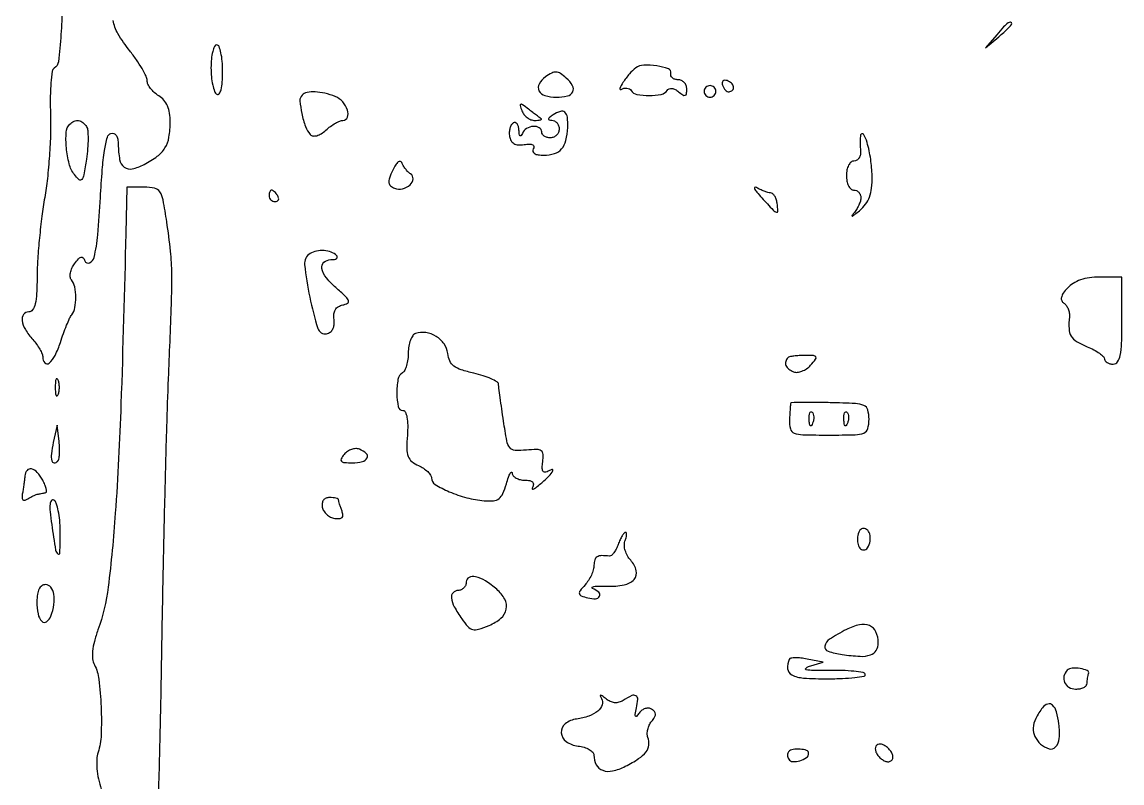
# Model space of a CAD drawing. Extents: x 0 to 5034, y 0 to 2560.
# Drawn here: x 4844.4 to 5034, y 1352.8 to 1484 of the extents above; entities that cross this region are included whole.
import ezdxf

# ---------------------------------------------------------------- set-up
doc = ezdxf.new("R2010")
doc.units = 0

msp = doc.modelspace()

# ---------------------------------------------------------------- linework, layer by layer
for points in [[(4851.342958, 1486.419446, -0.015952), (4851.147977, 1481.799995, -0.010047), (4850.704934, 1477.109627, -0.229651), (4850.000556, 1476.000344, 0.223224), (4849.643648, 1475.453172, 0.013538), (4849.419808, 1473.456751, 0.018128), (4849.300012, 1470.979848, 0.012251), (4849.335152, 1468.151923, -0.016593), (4849.347521, 1464.847306, -0.009789), (4849.154095, 1460.904491, -0.009788), (4848.806278, 1456.969959, -0.016507), (4848.341578, 1453.690381, 0.011624), (4847.855002, 1450.482224, 0.007678), (4847.438494, 1446.776237, 0.007728), (4847.144463, 1443.158959, 0.014826), (4847.039692, 1440.25, -0.010674), (4846.954813, 1437.186308, -0.044806), (4846.700614, 1435.363996, -0.092407), (4846.259236, 1434.355218, -0.248446), (4845.588484, 1434, 0.239616), (4844.704611, 1433.550618, 0.197026), (4844.448959, 1432.51043, 0.099766), (4845.0151, 1430.944643, 0.047472), (4846.301596, 1429.219234, -0.028011), (4846.951606, 1428.414694, -0.028802), (4847.501094, 1427.549746, -0.030065), (4847.886628, 1426.748072, -0.097343), (4848, 1426.171259, 0.189238), (4848.374674, 1425.216754, 0.400606), (4849.099898, 1425.172726, 0.102982), (4850.142018, 1426.50408, 0.036839), (4851.052771, 1428.75, -0.009007), (4851.569005, 1430.259011, -0.010084), (4852.12126, 1431.692188, -0.009459), (4852.638146, 1432.891637, -0.051788), (4852.994016, 1433.5, 0.110645), (4853.537254, 1434.741793, 0.050022), (4853.701387, 1436.520332, 0.050052), (4853.509556, 1438.290339, 0.113914), (4852.946377, 1439.502835, -0.145119), (4852.744127, 1440.018986, -0.068591), (4852.781457, 1440.739886, -0.059303), (4853.036166, 1441.542849, -0.051479), (4853.481683, 1442.305837, -0.024403), (4854.143702, 1443.124216, -0.143352), (4854.60775, 1443.413259, -0.289333), (4854.968226, 1443.305305, -0.093867), (4855.262094, 1442.803003, 0.435457), (4856.066012, 1442.456228, 0.232767), (4856.841655, 1443.37849, 0.037959), (4857.496465, 1447.287081, 0.00965), (4857.951695, 1453.705317, -0.007197), (4858.267874, 1458.496022, -0.020267), (4858.672457, 1461.828242, -0.02214), (4859.148054, 1464.108483, -0.25581), (4859.75, 1464.753622, -0.17125), (4860.256414, 1464.743457, -0.158533), (4860.663596, 1464.418387, -0.100224), (4860.926715, 1463.765012, -0.044152), (4861.015313, 1462.833333, 0.044), (4861.260133, 1460.250498, 0.185377), (4862.058147, 1458.946095, 0.222991), (4863.411387, 1458.648649, 0.064123), (4865.478044, 1459.404231, 0.039527), (4867.745943, 1460.818496, 0.096141), (4869.073147, 1462.26476, 0.096633), (4869.759166, 1464.09769, 0.040207), (4869.984687, 1466.741526, 0.04135), (4869.867504, 1468.24222, 0.063981), (4869.49826, 1469.48699, 0.07285), (4868.873786, 1470.479509, 0.076525), (4868, 1471.232073, -0.044774), (4867.234857, 1471.811009, -0.045174), (4866.5875, 1472.515324, -0.049179), (4866.142356, 1473.233743, -0.114608), (4866, 1473.846642, 0.113803), (4865.827109, 1474.59641, 0.018484), (4865.11875, 1475.92373, 0.019561), (4864.148604, 1477.449674, 0.016109), (4863, 1479, -0.031909), (4860.957769, 1481.946666, -0.099683), (4860.149132, 1484.207091, -0.154117)], [(4867.858197, 1347.109375, 0.002156), (4868.223356, 1360.095943, 0.001962), (4868.489772, 1373.5, -0.001085), (4868.739988, 1387.307699, -0.000998), (4869.056477, 1401.50625, -0.000996), (4869.389209, 1414.16666, -0.003298), (4869.679859, 1422.5, 0.001133), (4870.18182, 1435.300416, 0.011978), (4870.249653, 1440.528302, 0.023343), (4870.023695, 1444.443018, 0.010807), (4869.383402, 1449.5, 0.008519), (4868.754813, 1453.284451, 0.098641), (4868.202235, 1454.674873, 0.198062), (4867.286436, 1455.307894, 0.053488), (4865.495787, 1455.5), (4862.5, 1455.5), (4862.315392, 1447.5, -0.002576), (4861.485991, 1418.120906, -0.009157), (4860.51293, 1399.312262, -0.013018), (4859.287431, 1386.590776, -0.056026), (4857.526718, 1379.20441, 0.021135), (4856.9011, 1377.207995, 0.03975), (4856.595512, 1375.547105, 0.050699), (4856.593913, 1374.200616, 0.098132), (4856.906511, 1373.174686, -0.094761), (4857.679427, 1370.697472, -0.017761), (4858.051258, 1365.937799, -0.019085), (4858.071906, 1361.114062, -0.069662), (4857.546455, 1358.106859, 0.066369), (4857.323185, 1356.876692, 0.032576), (4857.352096, 1355.282247, 0.030248), (4857.606853, 1353.522082, 0.028648), (4858.075069, 1351.772539, -0.01971)]]:
    msp.add_lwpolyline(points, format="xyb")
for points in [[(5012.404988, 1481.75), (5010.5, 1479.5), (5012.75, 1481.404988, 0.008332), (5013.612165, 1482.159969, 0.012381), (5014.339063, 1482.851732, 0.007508), (5014.918017, 1483.44834, 0.191119), (5015, 1483.654988, 0.372044), (5014.789444, 1483.898791, 0.197337), (5014.373826, 1483.795506, 0.048385), (5013.598996, 1483.102181, 0.010402)], [(4877, 1476.059017, 0.023552), (4877.07325, 1474.50479, 0.030444), (4877.29375, 1473.09415, 0.031293), (4877.612194, 1471.98041, 0.17067), (4878, 1471.5, 0.397171), (4878.407294, 1471.583647, 0.091154), (4878.729054, 1472.284665, 0.045191), (4878.937148, 1473.589239, 0.016966), (4879, 1475.440983, 0.020671), (4878.927728, 1477.188379, 0.033326), (4878.70625, 1478.660789, 0.036254), (4878.38867, 1479.731257, 0.312055), (4878, 1480, 0.293924), (4877.61304, 1479.751017, 0.044731), (4877.29375, 1478.842336, 0.038191), (4877.072405, 1477.56932, 0.023957)], [(4934.649862, 1474.490203, 0.10228), (4933.547835, 1473.268809, 0.260047), (4933.52315, 1472.11507, 0.203253), (4934.556974, 1471.27508, 0.070435), (4936.5, 1471, 0.055724), (4938.422756, 1471.214955, 0.219655), (4939.343873, 1471.922646, 0.262398), (4939.312332, 1472.974375, 0.073543), (4938.226419, 1474.290021, 0.035883), (4937.226117, 1475.06991, 0.134442), (4936.47764, 1475.320603, 0.135991), (4935.710851, 1475.153627, 0.037052)], [(4950.210721, 1476.034741, 0.054693), (4949.12977, 1475.018998, 0.027204), (4947.986584, 1473.523966, 0.058659), (4947.45777, 1472.511267, 0.712061), (4947.680902, 1472.324353, -0.074332), (4948.173551, 1472.527931, -0.087415), (4948.676729, 1472.562747, -0.099171), (4949.111709, 1472.42676, -0.129854), (4949.412664, 1472.141312, 0.21168), (4950.406851, 1471.461121, 0.047041), (4952.508208, 1471.274012, 0.047066), (4954.609659, 1471.483305, 0.208936), (4955.607265, 1472.173558, -0.164985), (4955.939511, 1472.447883, -0.122454), (4956.415556, 1472.505032, -0.089721), (4956.988985, 1472.325649, -0.052694), (4957.589028, 1471.926114, 0.025852), (4958.323484, 1471.378099, 0.228612), (4958.713024, 1471.323268, 0.285615), (4958.941649, 1471.592114, 0.037094), (4959, 1472.377555, 0.091307), (4958.885941, 1472.996941, 0.095788), (4958.559375, 1473.523407, 0.099536), (4958.072293, 1473.875699, 0.107348), (4957.5, 1474, -0.075866), (4956.945647, 1474.084601, -0.107905), (4956.514063, 1474.330487, -0.128682), (4956.273015, 1474.696806, -0.137022), (4956.25, 1475.125061, 0.381052), (4955.827928, 1475.880558, 0.045954), (4953.814993, 1476.376032, 0.04479), (4951.568623, 1476.510937, 0.155099)], [(4962, 1472, 0.099038), (4962.076342, 1471.618362, 0.097945), (4962.29375, 1471.29375, 0.097945), (4962.618362, 1471.076342, 0.099038), (4963, 1471, 0.099038), (4963.381638, 1471.076342, 0.097945), (4963.70625, 1471.29375, 0.097945), (4963.923658, 1471.618362, 0.099038), (4964, 1472, 0.099038), (4963.923658, 1472.381638, 0.097945), (4963.70625, 1472.70625, 0.097945), (4963.381638, 1472.923658, 0.099038), (4963, 1473, 0.099038), (4962.618362, 1472.923658, 0.097945), (4962.29375, 1472.70625, 0.097945), (4962.076342, 1472.381638, 0.099038)], [(4965.15, 1473.05, 0.053161), (4965.35683, 1472.596593, 0.062883), (4965.645469, 1472.224531, 0.073742), (4965.968009, 1471.985296, 0.149613), (4966.275, 1471.925, 0.175736), (4966.869758, 1472.213035, 0.239194), (4967.044314, 1472.772743, 0.167686), (4966.694791, 1473.413248, 0.104687), (4965.95, 1473.85, 0.089632), (4965.522225, 1473.911576, 0.189618), (4965.22, 1473.78, 0.189618), (4965.088424, 1473.477775, 0.089632)], [(4892.684875, 1471.351542, 0.221314), (4892.328638, 1470.374993, 0.030206), (4892.653462, 1468.169207, 0.034264), (4893.282995, 1465.938876, 0.099633), (4894.10548, 1464.573629, 0.173461), (4894.582249, 1464.321485, 0.103857), (4895.229122, 1464.362948, 0.074544), (4895.993967, 1464.704319, 0.041763), (4896.805112, 1465.323629, -0.026328), (4897.593804, 1465.965231, -0.027844), (4898.431413, 1466.507566, -0.028921), (4899.200504, 1466.889666, -0.101162), (4899.740257, 1467, 0.316489), (4900.502303, 1467.536052, 0.165674), (4900.522215, 1468.752125, 0.10178), (4899.701104, 1470.203499, 0.120451), (4898.415091, 1471.108718, 0.035446), (4896.623299, 1471.668341, 0.047414), (4894.937048, 1471.900997, 0.055919), (4893.548048, 1471.804486, 0.152236)], [(4930.584097, 1468.641444, 0.075796), (4930.941472, 1468.013948, 0.064713), (4931.487105, 1467.482174, 0.066826), (4932.130335, 1467.122517, 0.094374), (4932.773655, 1467, 0.016936), (4933.345341, 1467.01937, 0.043764), (4933.752782, 1467.083122, 0.128922), (4933.925102, 1467.177062, 0.479814), (4933.916667, 1467.282968, -0.010475), (4933.662934, 1467.463164, -0.001203), (4933.101609, 1467.881866, -0.001451), (4932.436469, 1468.383521, -0.001182), (4931.727108, 1468.924411, 0.007142), (4930.681375, 1469.702251, 0.220455), (4930.371158, 1469.762325, 0.43305), (4930.260868, 1469.565511, 0.014961)], [(4935.952254, 1467.94933, 0.019534), (4935.329562, 1467.520472, 0.180775), (4935.155742, 1467.249847, 0.409565), (4935.267095, 1467.073883, 0.054277), (4935.75, 1467.015313, -0.118755), (4936.226808, 1466.894248, -0.099323), (4936.632812, 1466.563873, -0.09112), (4936.905509, 1466.07407, -0.081749), (4937, 1465.5, -0.099038), (4936.885486, 1464.927543, -0.097945), (4936.559375, 1464.440625, -0.097945), (4936.072457, 1464.114514, -0.099038), (4935.5, 1464, -0.064853), (4934.926543, 1464.074694, -0.082425), (4934.440625, 1464.29375, -0.098894), (4934.115568, 1464.618646, -0.148195), (4934, 1465, 0.266094), (4933.579683, 1465.733868, 0.152487), (4932.555724, 1465.971334, 0.118456), (4931.378475, 1465.593481, 0.161605), (4930.662281, 1464.75, -0.062064), (4930.456346, 1464.379663, -0.453622), (4930.278058, 1464.364004, -0.170249), (4930.137859, 1464.640403, -0.022138), (4930.078947, 1465.309017, 0.051176), (4929.98302, 1465.961942, 0.106196), (4929.755604, 1466.421258, 0.174393), (4929.44053, 1466.616235, 0.192945), (4929.089067, 1466.555046, 0.126299), (4928.759385, 1466.212288, 0.060532), (4928.523504, 1465.64454, 0.054326), (4928.409286, 1464.955659, 0.051613), (4928.44293, 1464.246029, 0.091978), (4928.703288, 1463.495594, 0.136315), (4929.194148, 1463.007621, 0.113176), (4929.941304, 1462.787832, 0.051692), (4930.963174, 1462.831377, -0.03064), (4931.886486, 1462.909693, -0.116728), (4932.448255, 1462.790516, -0.266879), (4932.650049, 1462.500401, -0.161307), (4932.550294, 1462.081377, 0.197238), (4932.477807, 1461.643623, 0.205862), (4932.735461, 1461.291305, 0.100075), (4933.38132, 1461.067316, 0.033598), (4934.381966, 1461, 0.075623), (4936.194654, 1461.275738, 0.141117), (4937.424934, 1462.085827, 0.119938), (4938.159489, 1463.534128, 0.046758), (4938.468538, 1465.772607, 0.034755), (4938.422698, 1467.553476, 0.192945), (4937.992297, 1468.387471, 0.263878), (4937.210138, 1468.543723, 0.061384)], [(4855.54388, 1465.929001, -0.120696), (4855.76281, 1465.253332, -0.018979), (4855.812333, 1463.845425, -0.020145), (4855.739178, 1462.148282, -0.016373), (4855.528267, 1460.339933, -0.006278), (4855.082589, 1457.60271, -0.121633), (4854.738001, 1456.822793, -0.435062), (4854.270357, 1456.779666, -0.048434), (4853.457174, 1457.660932, -0.099246), (4852.562341, 1459.510529, -0.040486), (4852.082496, 1462.275559, -0.038522), (4852.045227, 1464.957508, -0.18256), (4852.666667, 1466.333333, -0.092213), (4853.413901, 1466.846182, -0.140208), (4854.188775, 1466.954576, -0.135982), (4854.920756, 1466.636502, -0.084448)], [(4988.955131, 1464.5, 0.033046), (4988.89578, 1463.996303, 0.012131), (4988.876455, 1463.279688, 0.011964), (4988.893148, 1462.493327, 0.014056), (4988.947704, 1461.75, -0.073718), (4988.917058, 1461.081293, -0.095878), (4988.687773, 1460.514062, -0.112639), (4988.299178, 1460.136381, -0.137564), (4987.812858, 1460, 0.180609), (4987.306575, 1459.810955, 0.093397), (4986.881286, 1459.273939, 0.071743), (4986.595615, 1458.467177, 0.04931), (4986.5, 1457.5, 0.048028), (4986.592117, 1456.543227, 0.068025), (4986.867188, 1455.734375, 0.088204), (4987.272647, 1455.189346, 0.191087), (4987.75, 1455, -0.103119), (4988.226977, 1454.900572, -0.098815), (4988.632812, 1454.618125, -0.096933), (4988.904757, 1454.196208, -0.095103), (4989, 1453.7, -0.073417), (4988.911441, 1453.100134, -0.0343), (4988.632812, 1452.363732, -0.03305), (4988.228419, 1451.617061, -0.039561), (4987.75, 1450.976534, 0.039767), (4987.46525, 1450.594972, 0.744315), (4987.528125, 1450.523006, 0.060007), (4987.934275, 1450.77027, 0.007227), (4988.75, 1451.431521, 0.056976), (4989.818005, 1452.552228, 0.07454), (4990.493952, 1453.793401, 0.062991), (4990.845836, 1455.337444, 0.028862), (4990.929715, 1457.404988, 0.032888), (4990.688919, 1460.30245, 0.030702), (4990.06857, 1463.212193, 0.080704), (4989.428593, 1464.598491, 0.671252)], [(4908.317119, 1458.41017, 0.021062), (4907.747194, 1457.04727, 0.114477), (4907.647269, 1456.258364, 0.194775), (4907.928901, 1455.72614, 0.083431), (4908.634336, 1455.310077, 0.149458), (4910.017791, 1455.21351, 0.127126), (4911.320898, 1455.891801, 0.191658), (4911.82495, 1456.911088, 0.275614), (4911.391585, 1457.791641, -0.051073), (4910.944273, 1458.151616, -0.033022), (4910.503091, 1458.649505, -0.033076), (4910.132527, 1459.19945, -0.052391), (4909.899944, 1459.717311, 0.282782), (4909.639554, 1459.937609, 0.213484), (4909.270012, 1459.835479, 0.080942), (4908.799695, 1459.298127, 0.029822)], [(4887, 1454, 0.105053), (4887.081062, 1453.618444, 0.099167), (4887.311086, 1453.29375, 0.09642), (4887.654762, 1453.076123, 0.093332), (4888.059017, 1453, 0.108972), (4888.413961, 1453.078288, 0.182303), (4888.6254, 1453.29375, 0.161196), (4888.656512, 1453.6179, 0.082592), (4888.5, 1454, 0.029505), (4888.231006, 1454.382774, 0.035638), (4887.933975, 1454.70625, 0.038439), (4887.65171, 1454.934461, 0.151918), (4887.440983, 1455, 0.210953), (4887.272352, 1454.92554, 0.081139), (4887.129539, 1454.70625, 0.061769), (4887.032345, 1454.382849, 0.042167)], [(4971.924314, 1453.66125, 0.003395), (4973.888187, 1451.534631, 0.122159), (4974.445157, 1451.173483, 0.533175), (4974.706046, 1451.370793, 0.022338), (4974.566187, 1452.75, 0.047903), (4974.401018, 1453.420694, 0.061267), (4974.119043, 1453.990436, 0.074433), (4973.769809, 1454.380248, 0.170302), (4973.404671, 1454.515313, -0.064639), (4972.955292, 1454.581403, -0.02178), (4972.325122, 1454.789309, -0.02125), (4971.640689, 1455.082501, -0.022806), (4971, 1455.426563, 0.221455), (4970.723153, 1455.455054, 0.458566), (4970.652767, 1455.277577, 0.051982), (4971.078631, 1454.636303, 0.01219)], [(4894.080146, 1444.049533, 0.287799), (4893.142416, 1442.141381, 0.024948), (4894.008872, 1436.543585, 0.024901), (4895.407573, 1431.139052, 0.383478), (4896.929976, 1430.235987, 0.113361), (4897.553536, 1430.516496, 0.111631), (4897.996364, 1431.042276, 0.094325), (4898.21798, 1431.786196, 0.060077), (4898.201157, 1432.69192, -0.06086), (4898.184938, 1433.645258, -0.109464), (4898.431759, 1434.383584, -0.122082), (4898.94295, 1434.896576, -0.087437), (4899.701157, 1435.19045, 0.071723), (4900.537074, 1435.484765, 0.370875), (4900.704375, 1435.905138, 0.121033), (4900.283567, 1436.55816, 0.009614), (4898.75, 1437.953516, -0.040508), (4896.897654, 1439.86072, -0.120167), (4896.108885, 1441.490894, -0.27113), (4896.454844, 1442.541652, -0.182796), (4897.666667, 1443, 0.040239), (4898.260011, 1443.047829, 0.115697), (4898.639414, 1443.204336, 0.251597), (4898.75193, 1443.433608, 0.189381), (4898.637722, 1443.695611, 0.105679), (4897.712484, 1444.294974, 0.071809), (4896.483969, 1444.570819, 0.069906), (4895.191833, 1444.490493, 0.088204)], [(5024.589845, 1438.099277, 0.031118), (5023.872678, 1437.200255, 0.095477), (5023.555883, 1436.492302, 0.16344), (5023.607706, 1435.940467, 0.151025), (5023.982707, 1435.510688, -0.098698), (5024.396586, 1435.124862, -0.05993), (5024.720876, 1434.536842, -0.056752), (5024.912193, 1433.84795, -0.063914), (5024.932696, 1433.16141, 0.033418), (5024.868028, 1431.075285, 0.125751), (5025.234283, 1429.829833, 0.126876), (5026.151051, 1428.918924, 0.034286), (5028, 1428, -0.023358), (5029.148944, 1427.459931, -0.032352), (5030.11875, 1426.864273, -0.033695), (5030.819057, 1426.29466, -0.208074), (5031, 1425.87868, 0.166853), (5031.115064, 1425.543472, 0.095179), (5031.440625, 1425.258112, 0.076039), (5031.92625, 1425.065207, 0.056643), (5032.5, 1425, 0.250296), (5033.241583, 1425.396042, 0.098409), (5033.7, 1426.5, 0.041714), (5033.940222, 1428.597782, 0.007659), (5034, 1432.5), (5034, 1440), (5030.154988, 1440, 0.034212), (5028.388546, 1439.87899, 0.048118), (5026.852649, 1439.514575, 0.054667), (5025.577732, 1438.916946, 0.07204)], [(4912.25, 1430.270741, 0.16166), (4911.770151, 1429.900509, 0.057691), (4911.367188, 1429.122387, 0.049804), (4911.092259, 1428.101484, 0.040906), (4911, 1426.975684, -0.03229), (4910.926352, 1425.836466, -0.037776), (4910.70625, 1424.775921, -0.041175), (4910.385395, 1423.929792, -0.144102), (4910, 1423.5, 0.213358), (4909.22348, 1422.357156, 0.047075), (4909.023867, 1419.937679, 0.049004), (4909.275873, 1417.649516, 0.35463), (4910.076469, 1417, -0.296006), (4910.497947, 1416.726517, -0.06068), (4910.771822, 1415.836204, -0.042599), (4910.896073, 1414.490498, -0.020247), (4910.83763, 1412.75, 0.018779), (4910.752315, 1410.413666, 0.08796), (4910.987639, 1409.094432, 0.133673), (4911.607308, 1408.222317, 0.068103), (4912.761161, 1407.512872, -0.039676), (4913.617864, 1407.050864, -0.046606), (4914.342341, 1406.480381, -0.052835), (4914.843088, 1405.891923, -0.151), (4915, 1405.384192, 0.260872), (4915.61832, 1404.279739, 0.0356), (4918.053999, 1403.015132, 0.037771), (4921.087463, 1401.968581, 0.044581), (4924.080225, 1401.462223, 0.04107), (4925.681743, 1401.467971, 0.141665), (4926.640955, 1401.836859, 0.129078), (4927.306114, 1402.684304, 0.031666), (4927.911317, 1404.36615, -0.012088), (4928.26778, 1405.493368, -0.039252), (4928.579301, 1406.212244, -0.229565), (4928.774235, 1406.355002, -0.446442), (4928.909812, 1406.25, 0.155568), (4929.100794, 1405.772795, 0.088898), (4929.578343, 1405.367188, 0.073542), (4930.264889, 1405.092997, 0.058354), (4931.059017, 1405, -0.040675), (4931.929301, 1404.929086, -0.149219), (4932.419377, 1404.686974, -0.235215), (4932.565609, 1404.290869, -0.105574), (4932.387123, 1403.75, 0.204561), (4932.35529, 1403.497806, 0.458447), (4932.508911, 1403.426778, 0.059687), (4933.032039, 1403.744536, 0.013734), (4933.828106, 1404.404988, 0.013994), (4935.277591, 1405.749942, 0.076359), (4935.916681, 1406.604056, 0.663192), (4935.744679, 1406.816221, 0.068094), (4934.918623, 1406.449706, -0.171078), (4934.498544, 1406.358104, -0.263122), (4934.207284, 1406.574397, -0.110745), (4934.088998, 1407.167453, -0.028963), (4934.168623, 1408.140689, 0.041872), (4934.241866, 1409.450822, 0.232798), (4933.922618, 1410.05619, 0.163998), (4933.157251, 1410.295421, 0.019371), (4931.352722, 1410.185408, -0.038876), (4929.417032, 1410.142983, -0.215144), (4928.51547, 1410.611918, -0.121076), (4927.986689, 1411.776057, -0.009344), (4927.41304, 1415.185408, -0.001505), (4927.105167, 1417.293788, -0.00194), (4926.835687, 1419.232589, -0.001474), (4926.620933, 1420.859042, -0.017023), (4926.560319, 1421.5, 0.244622), (4926.294791, 1421.942898, 0.031331), (4925.283638, 1422.479985, 0.030866), (4923.912705, 1423.002137, 0.020983), (4922.298873, 1423.431862, -0.022122), (4920.110987, 1424.019783, -0.084999), (4918.863281, 1424.663563, -0.125064), (4918.159571, 1425.540884, -0.076726), (4917.798873, 1426.82399, 0.122481), (4917.16616, 1428.481593, 0.101996), (4915.794356, 1429.783141, 0.101927), (4914.018788, 1430.436676, 0.122137)], [(4976.416667, 1426.083333, 0.129705), (4976.044223, 1425.44391, 0.166301), (4976.084884, 1424.768451, 0.13266), (4976.560458, 1424.147376, 0.071903), (4977.406044, 1423.674428, 0.120619), (4978.056317, 1423.59184, 0.064676), (4978.846355, 1423.787623, 0.058554), (4979.647838, 1424.214165, 0.057361), (4980.334785, 1424.817439, 0.016993), (4981.192472, 1425.832461, 0.309106), (4981.219832, 1426.23409, 0.252437), (4980.842902, 1426.462444, 0.012538), (4979.345407, 1426.5, 0.015342), (4978.352954, 1426.469541, 0.019992), (4977.448859, 1426.377604, 0.018001), (4976.71509, 1426.246113, 0.144004)], [(4850.157895, 1421, 0.017491), (4850.189089, 1420.10856, 0.078554), (4850.306058, 1419.601562, 0.447206), (4850.474999, 1419.540618, 0.174857), (4850.662281, 1419.75, 0.057986), (4850.818615, 1420.320008, 0.037979), (4850.87034, 1421, 0.037979), (4850.818615, 1421.679992, 0.057986), (4850.662281, 1422.25, 0.174857), (4850.474999, 1422.459382, 0.447206), (4850.306058, 1422.398438, 0.078554), (4850.189089, 1421.89144, 0.017491)], [(4976.899453, 1418.25, 0.074954), (4976.856495, 1418.065691, 0.002441), (4976.799839, 1417.306424, 0.004632), (4976.745536, 1416.407482, 0.003198), (4976.7, 1415.388889, 0.072073), (4976.863043, 1413.850928, 0.243301), (4977.514123, 1413.11876, 0.086474), (4979.001654, 1412.826337, 0.005397), (4983.5, 1412.777778, 0.005459), (4988.026483, 1412.827203, 0.088438), (4989.514268, 1413.12609, 0.23749), (4990.186165, 1413.877207, 0.065956), (4990.4, 1415.491187, 0.065969), (4990.187004, 1417.098516, 0.22986), (4989.519036, 1417.867266, 0.089622), (4988.044836, 1418.204354, 0.005997), (4983.699453, 1418.352298, 0.003523), (4981.123336, 1418.390927, 0.005748), (4978.937977, 1418.383175, 0.001412), (4977.042628, 1418.34931, 0.301543)], [(4980.683114, 1414.8125, -0.054073), (4980.461564, 1414.395823, -0.470617), (4980.279315, 1414.37858, -0.168741), (4980.137993, 1414.670344, -0.018894), (4980.078947, 1415.416667, -0.028489), (4980.089945, 1416.112848, -0.077125), (4980.200665, 1416.592839, -0.208169), (4980.385309, 1416.77538, -0.296942), (4980.604167, 1416.729167, -0.126455), (4980.797407, 1416.402231, -0.060344), (4980.876576, 1415.916927, -0.05415), (4980.839148, 1415.359369, -0.051402)], [(4986.683114, 1414.8125, -0.054073), (4986.461564, 1414.395823, -0.470617), (4986.279315, 1414.37858, -0.168741), (4986.137993, 1414.670344, -0.018894), (4986.078947, 1415.416667, -0.028489), (4986.089945, 1416.112848, -0.077125), (4986.200665, 1416.592839, -0.208169), (4986.385309, 1416.77538, -0.296942), (4986.604167, 1416.729167, -0.126455), (4986.797407, 1416.402231, -0.060344), (4986.876576, 1415.916927, -0.05415), (4986.839148, 1415.359369, -0.051402)], [(4849.821928, 1411.5, 0.021627), (4849.488347, 1409.540615, 0.08838), (4849.549536, 1408.339935, 0.338942), (4849.960879, 1408.000442, 0.208394), (4850.575244, 1408.241911, 0.154513), (4850.778555, 1408.633584, 0.025987), (4850.881159, 1409.482845, 0.026311), (4850.897537, 1410.528491, 0.020679), (4850.808867, 1411.658578), (4850.467246, 1414.5)], [(4899.950668, 1409.440559, 0.044371), (4899.425425, 1408.67943, 0.335831), (4899.479603, 1408.273356, 0.183144), (4899.978267, 1408.045928, 0.016407), (4901.377555, 1408, 0.056175), (4903.092843, 1408.193324, 0.221748), (4903.910111, 1408.828788, 0.343757), (4903.759479, 1409.617373, 0.088591), (4902.573113, 1410.33357, 0.104173), (4901.938286, 1410.435244, 0.06997), (4901.214179, 1410.297112, 0.066075), (4900.514418, 1409.95027, 0.071608)], [(4844.923489, 1405.75, -0.013084), (4844.870769, 1405.147632, -0.005718), (4844.77084, 1404.351726, -0.005654), (4844.645433, 1403.508518, -0.007519), (4844.511274, 1402.745237, 0.038493), (4844.429785, 1402.02122, 0.181551), (4844.560638, 1401.631659, 0.287908), (4844.863085, 1401.529112, 0.083414), (4845.337785, 1401.729924, -0.018005), (4845.837769, 1402.023301, -0.015859), (4846.378912, 1402.293378, -0.016134), (4846.882627, 1402.505713, -0.045462), (4847.25, 1402.609687, 0.002681), (4847.576281, 1402.672542, 0.001977), (4847.936898, 1402.745502, 0.001998), (4848.277273, 1402.817188, 0.00447), (4848.535184, 1402.875, 0.360909), (4848.671386, 1403.054678, 0.0507), (4848.598737, 1403.550781, 0.039042), (4848.372053, 1404.224062, 0.02215), (4848, 1405, 0.060558), (4847.066285, 1406.329234, 0.150712), (4846.056957, 1406.931911, 0.284983), (4845.29651, 1406.683171, 0.160941)], [(4849.550845, 1397.356782, 0.003221), (4850.218643, 1392.958392, 0.195464), (4850.623034, 1392.288605, 0.610672), (4850.96289, 1392.454835, 0.004858), (4851, 1396.274316, 0.021723), (4850.921191, 1398.087415, 0.028666), (4850.683547, 1399.724047, 0.028739), (4850.341283, 1401.015984, 0.177011), (4849.922714, 1401.547765, 0.378832), (4849.507743, 1401.476243, 0.147906), (4849.272423, 1400.890791, 0.04715), (4849.280029, 1399.56376, 0.011069)], [(4896.176676, 1400.344476, 0.093559), (4896.437007, 1399.691646, 0.068921), (4896.94182, 1399.096728, 0.06718), (4897.604692, 1398.647727, 0.079149), (4898.327393, 1398.421601, 0.048014), (4899.129964, 1398.381989, 0.185499), (4899.578593, 1398.578829, 0.22324), (4899.730975, 1398.994704, 0.069701), (4899.577393, 1399.658912, -0.0085), (4899.35632, 1400.265661, -0.010175), (4899.169609, 1400.84443, -0.009031), (4899.031542, 1401.336313, -0.063984), (4899, 1401.581787, 0.287711), (4898.898609, 1401.743405, 0.047639), (4898.537836, 1401.87715, 0.039865), (4898.029589, 1401.969698, 0.025113), (4897.426676, 1402, 0.09901), (4896.821839, 1401.879044, 0.133108), (4896.382281, 1401.538314, 0.126347), (4896.160487, 1401.006864, 0.084418)], [(4947.168267, 1393.925833, -0.029002), (4946.823233, 1393.136949, -0.040728), (4946.420604, 1392.48274, -0.046659), (4946.021166, 1392.033117, -0.217503), (4945.700492, 1391.925833, 0.028581), (4944.308621, 1391.993168, 0.132078), (4943.538886, 1391.778942, 0.189941), (4943.13381, 1391.258416, 0.071597), (4943, 1390.328741, -0.071667), (4942.890129, 1389.566143, -0.035547), (4942.547632, 1388.648553, -0.03437), (4942.049446, 1387.730132, -0.042483), (4941.460023, 1386.955826, 0.018709), (4940.600229, 1385.9312, 0.223833), (4940.490273, 1385.440244, 0.255202), (4940.80358, 1385.082889, 0.023871), (4941.960023, 1384.720705, 0.071219), (4943.289663, 1384.569031, 0.280473), (4943.952316, 1384.998942, 0.335878), (4943.811536, 1385.694549, 0.080763), (4942.75, 1386.362825, -0.511605), (4942.70942, 1386.540664, -0.17787), (4942.986986, 1386.691328, -0.035006), (4943.925105, 1386.762065, -0.011462), (4945.312081, 1386.737591, 0.056591), (4948.197474, 1386.947137, 0.164283), (4949.919091, 1387.912886, 0.251291), (4950.286945, 1389.406117, 0.121775), (4949.328129, 1391.189915, -0.057243), (4948.771263, 1391.96796, -0.053972), (4948.39211, 1392.867245, -0.058099), (4948.236465, 1393.747065, -0.106762), (4948.347334, 1394.462755, 0.027029), (4948.537745, 1395.052385, 0.050154), (4948.616827, 1395.548434, 0.077612), (4948.584006, 1395.885572, 0.342201), (4948.436391, 1396, 0.231366), (4948.198066, 1395.883482, 0.028153), (4947.857283, 1395.390714, 0.028747), (4947.498649, 1394.720399, 0.019873)], [(4988.754232, 1396.266312, 0.084697), (4988.436116, 1395.221291, 0.082939), (4988.479003, 1394.121909, 0.104464), (4988.84371, 1393.288862, 0.234312), (4989.437328, 1392.972506, 0.26629), (4990.162879, 1393.360605, 0.1021), (4990.575922, 1394.472687, 0.093314), (4990.533019, 1395.735512, 0.201974), (4989.980032, 1396.512341, 0.086456), (4989.629461, 1396.652808, 0.102024), (4989.272696, 1396.654687, 0.11056), (4988.965717, 1396.518222, 0.11748)], [(4921, 1387.468615, -0.09506), (4920.892453, 1386.908047, -0.096921), (4920.585367, 1386.431406, -0.098824), (4920.127091, 1386.112326, -0.103165), (4919.588484, 1386, 0.211643), (4918.711372, 1385.61132, 0.219498), (4918.42792, 1384.709049, 0.093353), (4918.922192, 1383.186586, 0.027739), (4920.218005, 1381.099141, 0.031268), (4921.281683, 1379.766236, 0.151577), (4922.105032, 1379.279513, 0.134541), (4923.113591, 1379.314274, 0.022696), (4924.945065, 1379.977245, 0.078571), (4926.956477, 1381.20912, 0.165878), (4927.879043, 1382.763323, 0.177393), (4927.62965, 1384.480833, 0.09172), (4926.25, 1386.193013, 0.037224), (4924.302475, 1387.628539, 0.080782), (4922.595197, 1388.349494, 0.172299), (4921.483881, 1388.234741, 0.289356)], [(4847, 1384.059017, 0.047173), (4847.200198, 1381.941803, 0.146325), (4847.854668, 1380.682041, 0.376173), (4848.657717, 1380.61647, 0.142519), (4849.395215, 1381.587531, 0.051668), (4849.931295, 1383.577349, 0.081136), (4849.927764, 1385.344454, 0.121285), (4849.412387, 1386.545627, 0.235225), (4848.5, 1387, 0.150693), (4847.853935, 1386.800761, 0.12588), (4847.377508, 1386.259836, 0.083267), (4847.089949, 1385.348001, 0.034849)], [(4986.5, 1379.266168, 0.021453), (4983.565257, 1377.579599, 0.213111), (4982.798186, 1376.424874, 0.370584), (4983.335935, 1375.534593, 0.043517), (4985.776925, 1374.961353, 0.021473), (4988.851789, 1374.650531, 0.093303), (4990.660882, 1374.883854, 0.180916), (4991.632211, 1375.657026, 0.135964), (4992, 1376.984544, 0.105903), (4991.599448, 1378.854462, 0.191159), (4990.492318, 1379.930152, 0.154359), (4988.743308, 1380.082584, 0.064925)], [(4976.661267, 1374.115891, 0.132778), (4976.373039, 1372.508065, 0.259399), (4977.080117, 1371.46165, 0.101639), (4979.101502, 1370.910121, 0.015947), (4983.25, 1370.777778, 0.010794), (4985.821032, 1370.833288, 0.018878), (4987.94375, 1371.005448, 0.014361), (4989.565684, 1371.246264, 0.454604), (4989.75, 1371.552825, 0.281393), (4989.398678, 1371.854902, 0.013722), (4987.810938, 1372.069152, 0.018917), (4985.817651, 1372.206625, 0.012162), (4983.5, 1372.222169, -0.005845), (4980.816666, 1372.206267, -0.044605), (4979.561441, 1372.325766, -0.605009), (4979.486935, 1372.567872, -0.122358), (4980, 1372.873777), (4982.5, 1373.631089), (4979.726133, 1374.181435, 0.021924), (4978.642302, 1374.34748, 0.032402), (4977.681608, 1374.389199, 0.03376), (4976.937635, 1374.322902, 0.248172)], [(5024.568177, 1372.234843, 0.138709), (5024.001597, 1371.221315, 0.164147), (5024.101235, 1370.133167, 0.159778), (5024.845674, 1369.307285, 0.130823), (5026, 1369, 0.048028), (5026.765418, 1369.073693, 0.068025), (5027.4125, 1369.29375, 0.088204), (5027.848523, 1369.618118, 0.191087), (5028, 1370, -0.021205), (5028.018279, 1370.430809, -0.016288), (5028.073438, 1370.89856, -0.016562), (5028.153928, 1371.3333, -0.037164), (5028.25, 1371.654671, 0.401588), (5028.024054, 1372.190626, 0.06303), (5026.813385, 1372.541626, 0.054404), (5025.398753, 1372.609002, 0.183078)], [(4944.297031, 1367.363307, -0.220929), (4944.410737, 1366.282881, -0.139598), (4943.674315, 1365.223415, -0.088361), (4942.119412, 1364.354263, -0.049037), (4940, 1363.845818, 0.133803), (4938.059508, 1363.017418, 0.243355), (4937.368067, 1361.485, 0.229674), (4938.210474, 1359.961463, 0.125561), (4940.25, 1359.183578, -0.042054), (4941.302598, 1358.97172, -0.057708), (4942.192187, 1358.597741, -0.072152), (4942.799354, 1358.129131, -0.194767), (4943, 1357.633578, 0.119706), (4943.405956, 1355.962234, 0.18942), (4944.500418, 1355.002634, 0.14352), (4946.222126, 1354.898623, 0.062221), (4948.398756, 1355.690777, 0.024565), (4950.703499, 1357.017851, 0.084044), (4951.97696, 1358.178882, 0.137552), (4952.460744, 1359.354256, 0.121463), (4952.295604, 1360.672051, -0.093084), (4952.182129, 1361.292915, -0.056068), (4952.269687, 1362.038635, -0.053544), (4952.531433, 1362.788384, -0.062545), (4952.936683, 1363.423707, 0.037125), (4953.448557, 1364.142977, 0.13691), (4953.597095, 1364.675201, 0.180869), (4953.431146, 1365.118992, 0.075522), (4952.936755, 1365.539088, 0.120202), (4952.419399, 1365.707278, 0.094089), (4951.83086, 1365.640748, 0.085778), (4951.261381, 1365.350521, 0.078316), (4950.80145, 1364.878115, -0.024638), (4950.34137, 1364.291355, -0.521408), (4950.154657, 1364.310975, -0.172865), (4950.099118, 1364.649741, -0.008978), (4950.319634, 1365.75, 0.034591), (4950.543757, 1367.267819, 0.291314), (4950.233298, 1367.850583, 0.247374), (4949.517555, 1367.871601, 0.02708), (4948.033538, 1367.04189, -0.07536), (4947.309982, 1366.724382, -0.088484), (4946.564753, 1366.659706, -0.08479), (4945.818296, 1366.857572, -0.062972), (4945.09158, 1367.307202, 0.010079), (4944.425678, 1367.823678, 0.143226), (4944.146281, 1367.927256, 0.561316), (4944.066374, 1367.814926, 0.033778)], [(5020.312853, 1365.792382, 0.048346), (5019.134924, 1363.92633, 0.103235), (5018.697486, 1362.286694, 0.127267), (5018.989075, 1360.834806, 0.096261), (5019.968162, 1359.528813, 0.114591), (5021.433406, 1358.714255, 0.285039), (5022.565388, 1359.035059, 0.168313), (5023.194626, 1360.499657, 0.048475), (5023.133134, 1363, 0.037105), (5022.723628, 1365.066402, 0.130878), (5022.044912, 1366.22454, 0.280562), (5021.210396, 1366.422902, 0.150474)], [(4991.600038, 1359.161865, 0.150925), (4991.484575, 1358.717076, 0.082168), (4991.603052, 1358.160046, 0.069216), (4991.929598, 1357.578651, 0.057089), (4992.421983, 1357.064749, 0.051981), (4993.025385, 1356.661737, 0.092995), (4993.593253, 1356.486368, 0.127395), (4994.064171, 1356.55242, 0.157392), (4994.399962, 1356.838135, 0.150925), (4994.515425, 1357.282924, 0.082168), (4994.396948, 1357.839954, 0.069216), (4994.070402, 1358.421349, 0.057089), (4993.578017, 1358.935251, 0.051981), (4992.974615, 1359.338263, 0.092995), (4992.406747, 1359.513632, 0.127395), (4991.935829, 1359.44758, 0.157392)], [(4976.527186, 1358.193853, 0.126718), (4976.384342, 1357.951895, 0.07666), (4976.341558, 1357.61998, 0.068433), (4976.401535, 1357.251796, 0.063947), (4976.559212, 1356.904194, 0.251502), (4977.262296, 1356.49748, 0.081215), (4978.495327, 1356.659209, 0.080596), (4979.619821, 1357.207039, 0.24382), (4980, 1357.940322, 0.321455), (4979.652963, 1358.424334, 0.063543), (4978.544228, 1358.648844, 0.058963), (4977.30547, 1358.593169, 0.156944)]]:
    msp.add_lwpolyline(points, format="xyb", close=True)

doc.saveas('drawing.dxf')
